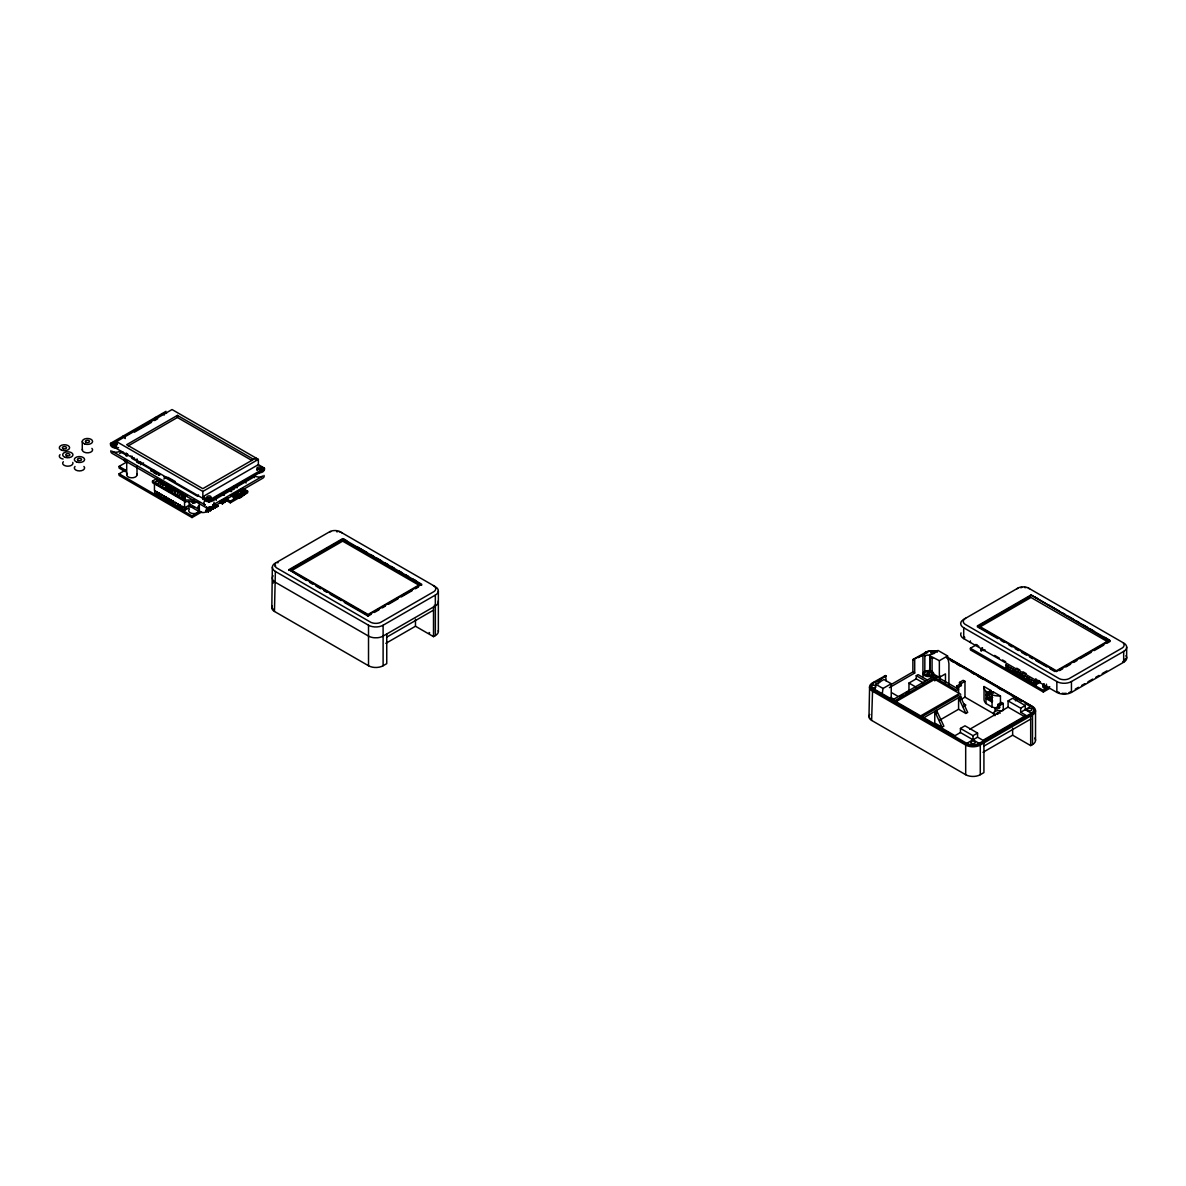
<?xml version="1.0" encoding="UTF-8"?>
<svg xmlns="http://www.w3.org/2000/svg" width="1186" height="1186" viewBox="0 0 1186 1186"><rect width="100%" height="100%" fill="white"/><g stroke="black" fill="none" stroke-linecap="round" stroke-linejoin="round"><path stroke-width="1.5" d="M188.959 505.058L188.959 508.008L184.334 510.41L154.684 493.035M154.684 490.619L154.684 493.302M156.997 491.968L156.537 494.369M159.309 493.302L158.85 495.704M161.637 494.636L161.163 497.038M163.95 495.97L163.49 498.372M166.262 497.305L165.803 499.721M168.575 498.639L168.115 501.055M170.888 499.988L170.428 502.39M173.215 501.322L172.741 503.724M175.528 502.656L175.068 505.058M177.841 503.991L177.381 506.407M180.153 505.325L179.694 507.741M182.481 506.674L182.007 509.076M233.197 497.72C234.354 498.921 237.23 494.251 234.25 497.883C236.281 495.511 229.595 493.391 234.68 496.252L232.13 494.933M239.038 495.007L241.129 496.534L239.913 494.458M939.994 680.986L939.994 675.857M1040.27 682.202L1035.63 684.871L1005.995 667.496M1005.995 665.079L1005.995 667.762M1008.308 666.413L1007.848 668.83M1010.62 667.762L1010.161 670.164M1012.933 669.097L1012.473 671.498M1015.246 670.431L1014.786 672.833M1017.573 671.765L1017.099 674.167M1019.886 673.099L1019.426 675.516M1022.199 674.449L1021.739 676.85M1024.511 675.783L1024.052 678.184M1026.839 677.117L1026.364 679.519M1029.151 678.451L1028.692 680.853M1031.464 679.786L1031.005 682.202M1033.777 681.12L1033.317 683.536M154.328 470.694L154.032 471.657L153.32 470.442L154.328 470.694L152.149 471.094L153.631 470.264L154.328 471.494L153.335 470.412M154.017 471.598L153.32 470.442M127.287 462.555L124.471 460.924L124.293 459.664L124.975 460.524M222.108 493.732L222.864 494.592L222.108 494.206M222.642 495.318L223.546 495.214M271.816 607.751L272.35 567.249M868.982 716.715L869.605 686.279A10.318 5.96 0 0 1 872.54 682.84L885.527 675.56L886.253 681.031M119.623 451.377L126.709 455.365A5.159 2.98 0 0 1 127.391 453.867L127.48 455.973L127.391 453.66M386.755 633.976L386.755 663.641L383.108 665.746A10.318 5.96 0 0 1 368.52 665.746L274.455 611.442L275.374 571.459A10.318 5.96 0 0 1 275.374 563.024M983.92 742.94L983.92 772.605L980.273 774.71A10.318 5.96 0 0 1 965.686 774.71L871.621 720.406L872.54 691.26A10.318 5.96 0 0 1 869.605 687.836L869.516 687.05M240.061 495.748C244.36 496.341 249.268 490.722 241.025 488.973M245.22 493.628C243.664 491.36 241.114 494.325 244.272 494.725L241.025 495.659L239.913 494.77L241.025 495.244M240.758 495.822L240.002 495.481M124.293 459.664L124.782 460.42M168.961 488.202C166.485 487.327 169.642 488.573 168.961 489.862M170.117 501.041L171.303 501.174M173.601 488.202L172.652 487.772M240.106 495.718L239.038 495.333M1126.7 647.185L1126.611 658.808A10.318 5.96 0 0 1 1123.676 662.248L1071.447 692.402A10.318 5.96 0 0 1 1065.502 694.092L1062.804 694.092A10.318 5.96 0 0 1 1056.859 692.402L963.714 638.617A10.318 5.96 0 0 1 961.045 632.864M232.234 488.899C236.874 489.433 230.395 487.387 233.316 489.67L232.278 488.81L233.82 489.24M232.738 494.147C235.124 499.01 241.307 494.918 235.806 493.228L238.46 494.755M874.823 690.415L875.742 684.263L883.941 679.519L891.235 683.729L891.235 698.776M882.117 694.611L883.021 688.473L891.235 683.729M245.25 492.175L240.862 489.744C252.648 490.011 234.398 503.012 238.075 495.274C253.063 484.733 240.877 500.655 237.763 497.942M151.526 471.227L151.971 469.715L150.8 470.382M154.743 473.081L155.188 471.554L153.75 472.428L154.521 472.784M156.359 474C156.107 471.465 159.043 473.407 156.359 474L155.633 473.585L157.545 473.318M158.583 475.304L158.998 473.837M233.331 497.483L234.042 494.992M214.132 498.757L213.954 499.528A5.159 2.98 0 0 1 210.307 501.634L208.973 501.722A5.159 2.98 0 0 1 204.511 497.26M156.537 479.826L156.952 480.701L156.715 479.722M159.043 481.056L158.894 481.62M161.177 482.509L161.578 483.369L161.355 482.405M163.668 483.74L163.535 484.288M165.64 488.706L165.803 485.178M165.921 488.78L165.981 485.074M168.308 486.408L168.708 487.283M170.621 487.742L170.487 488.306M172.756 489.195L173.156 490.055L172.934 489.077M175.246 490.426L175.113 490.974M177.381 491.864L177.796 492.739L177.559 491.76M179.887 493.094L180.287 493.969M181.843 498.076L182.199 494.429L182.614 498.15M184.156 499.41L184.334 495.881M184.438 499.484L184.512 495.763M124.308 459.827L125.197 460.301M235.184 496.119L237.63 496.193L234.561 494.221M236.829 491.671L237.956 491.73L237.067 492.042M237.437 491.73L237.556 492.012M152.445 470.323C150.311 471.45 153.498 470.857 151.941 469.775M153.795 472.354L154.743 472.695C155.247 470.723 156.419 472.547 154.936 472.147L154.017 472.651M155.915 472.443L155.203 471.969M157.501 472.962L155.633 473.155L157.264 473.095M159.739 474.667L158.805 473.911M242.24 489.744C250.365 491.968 236.711 492.412 237.467 496.667M241.025 495.659L239.572 494.814L241.025 495.555M165.388 486.734C168.368 486.408 163.935 486.897 165.447 488.573M170.117 486.556L171.273 486.868M170.117 489.24C172.237 490.826 169.628 486.927 170.072 491.241M174.742 491.908C176.729 493.584 174.564 489.685 174.742 493.569M181.695 495.926C183.815 497.512 181.221 493.613 181.651 497.927M183.919 497.423C186.884 497.097 182.451 497.586 183.963 499.262M1023.726 676.835L1023.948 676.717M159.487 474.4L158.346 475.008M221.085 494.088L216.445 496.771M231.581 495.155L230.662 496.089M982.66 648.134C978.939 648.89 983.431 651.959 984.988 649.839M1044.362 683.996C1040.285 686.397 1048.187 685.552 1046.63 687.598M239.913 494.77L240.995 495.407M231.048 491.701L231.819 490.93M244.627 494.443C241.559 493.85 242.819 491.76 244.968 493.776M981.267 650.491L982.66 649.795M164.335 482.85L163.075 482.717L164.217 482.509M166.648 484.185L165.388 484.051L166.663 484.007M166.648 498.669L165.447 498.713M185.179 509.372L183.963 509.417M1015.631 671.795L1014.43 671.839M1034.162 682.499L1032.962 682.528M1038.803 682.499L1037.587 682.528M234.042 496.83L235.377 497.349M239.468 491.048L238.653 490.544M234.68 493.406L237.941 495.451L239.542 493.999M240.906 493.213L241.825 493.213M241.588 493.346L243.189 492.427L240.832 491.3C249.03 491.805 235.658 500.344 232.767 493.821L237.289 496.771M932.922 672.106A5.159 2.98 0 0 0 929.794 670.713L928.46 670.609A5.159 2.98 0 0 0 923.479 674.36A5.159 2.98 0 0 0 931.04 676.168L932.922 675.086A5.159 2.98 0 0 0 933.441 672.818M153.32 471.213L153.602 470.279M965.597 618.262L964.87 618.736A7.724 4.462 0 0 0 964.87 624.177L1059.454 678.777A7.724 4.462 0 0 0 1068.868 678.777L1122.519 647.808A7.724 4.462 0 0 0 1122.519 642.367L1027.936 587.767A7.724 4.462 0 0 0 1018.537 587.767L963.714 619.359A10.318 5.96 0 0 0 962.824 619.937M124.471 460.924L125.242 460.464M110.491 443.371L116.539 446.855L116.539 441.592L202.85 491.434L202.85 496.697L258.355 464.645L264.478 468.173L264.478 469.864L208.973 501.915L110.491 445.061L110.491 443.371L166.01 411.32M127.539 434.55L130.623 432.757M141.445 426.515L144.544 424.736M147.627 422.942L150.726 421.163M116.539 441.592L172.044 409.541L258.355 459.382L258.355 464.645M134.492 432.149L151.497 422.335M154.58 420.556L157.679 418.762L155.351 417.428L155.351 418.48M253.582 459.353L177.426 415.382L126.65 444.706L202.806 488.662L255.939 457.989L255.939 460.094M128.236 445.892L177.426 417.487L251.995 460.539M119.623 453.482L122.736 451.673M119.089 466.409L125.479 470.101L125.479 471.761L119.089 468.07L119.089 466.409L127.035 461.828M201.605 512.026L192.028 517.556L119.089 475.438L119.089 473.777L125.479 470.101M138.228 463.341L140.734 461.903M140.408 464.719L143.521 462.925M198.092 501.663L185.327 501.663L152.505 482.702L152.505 481.042L157.293 478.284M158.746 479.752L159.354 479.722M163.801 478.996L166.929 477.187M159.665 497.497L158.494 497.497M174.965 489.106L175.81 489.195M161.978 498.832L160.822 498.832M163.712 499.825L163.431 500.329M177.277 493.124C177.811 495.14 178.271 491.034 177.277 494.784M166.025 501.159L165.743 501.678M182.199 494.429L182.614 495.303M171.244 501.189L170.072 501.189M181.873 495.096L182.125 498.135M175.884 506.852L174.713 506.852M202.85 491.434L258.355 459.382M178.196 508.186L177.025 508.186M180.509 509.52L179.338 509.52M170.295 492.264L154.447 483.117L154.447 490.485L184.556 507.875L189.197 505.192M202.85 496.697L208.973 500.225L264.478 468.173M228.379 489.566L228.75 489.358M226.689 490.411L226.763 490.663M214.206 499.943L255.361 476.179A5.159 2.98 0 0 0 262.655 476.179L212.62 505.073A5.159 2.98 0 0 0 213.954 502.197M224.317 495.185L223.591 494.77M119.089 473.777L192.028 515.895L200.019 511.285M206.394 509.268L209.581 507.43M224.732 499.143L224.732 499.81M230.662 495.763L231.463 495.303M227.045 498.476L227.623 497.794M208.262 511.996L208.84 510.988L208.262 511.996L205.593 510.454M211.152 509.639L210.574 510.662L211.152 509.639L208.499 508.112M213.465 508.305L212.887 509.313L213.465 508.305L210.811 506.778M222.998 502.805L222.405 503.828L222.998 502.805L220.329 501.278M225.31 501.47L224.732 502.479L225.31 501.47L222.642 499.943M212.546 505.77L215.793 507.311M222.064 500.27L225.31 501.811M224.376 498.935L227.623 500.477M243.575 491.656L241.425 491.286M215.2 507.979L215.793 506.971L215.2 507.979L212.546 506.452M217.512 506.644L218.105 505.636L217.512 506.644L213.524 504.346M227.045 501.144L227.623 500.136L227.045 501.144L224.376 499.617M232.827 493.598L237.067 495.97M237.511 498.076L237.348 495.6L243.679 492.472M237.912 496.148L243.767 492.798M237.63 496.504L235.984 497.201M238.045 496.415L243.767 493.168L243.456 492.086M227.134 499.306L230.336 501.159L236.637 497.512M244.509 492.976L247.652 491.152L247.652 492.813L230.336 502.82L225.548 500.062M288.969 569.621L342.665 538.622L421.727 584.283L368.045 615.267L288.969 569.621L306.373 580.503M288.969 570.466L342.665 539.467L421.727 585.113M344.325 602.414L368.045 616.112L371.203 614.289M374.361 612.465L379.09 609.737M382.248 607.914L385.406 606.09M388.563 604.267L398.036 598.797M401.209 596.973L412.254 590.584M415.411 588.76L418.569 586.937M275.374 571.459L368.52 625.23A10.318 5.96 0 0 0 383.108 625.23L435.336 595.075A10.318 5.96 0 0 0 436.226 587.248M438.271 600.931L438.271 602.488A10.318 5.96 0 0 1 435.336 605.927L383.108 636.081A10.318 5.96 0 0 1 377.163 637.771L374.465 637.771A10.318 5.96 0 0 1 368.52 636.081L275.374 582.296A10.318 5.96 0 0 1 272.439 578.857L272.439 577.315A10.318 5.96 0 0 1 273.136 575.803M386.755 637.134L433.513 610.138M385.865 643.331L415.471 626.238L433.513 636.645L435.336 635.592A10.318 5.96 0 0 0 438.271 630.611M890.745 684.752L912.879 671.973L912.879 659.549L925.851 652.27A8.762 5.055 0 0 1 937.4 651.826M886.253 675.976L878.04 680.72L879.953 681.831A5.159 2.98 0 0 0 878.441 683.937M912.879 659.549L913.961 660.187L913.961 659.134L922.945 654.791L924.858 655.902A5.159 2.98 0 0 1 928.46 655.057L939.356 660.691L947.555 655.947L948.919 663.582L948.919 685.552M875.12 682.617L881.065 679.178M918.424 657.607L925.851 653.323L925.851 652.27M1031.005 594.957L977.323 625.941L1056.385 671.602L1110.081 640.603L1031.005 594.957L1110.081 641.448L1106.923 643.272M1031.005 595.787L977.323 626.786L997.871 638.661M930.239 654.791L929.631 670.698M889.411 687.628L914.702 673.025L914.702 659.549M923.864 683.225L916.259 678.837L916.259 675.679L918.083 674.626L927.2 679.889M924.813 671.484L924.858 655.902M905.882 693.173L908.965 691.379L908.965 683.047L916.259 678.837M1049.729 688.325L1043.339 692.016L970.4 649.898L970.4 648.238L976.775 644.561M891.976 700.229L934.968 675.62L958.584 689.259L956.761 690.311L934.79 677.621L934.79 680.927M899.7 696.731L902.798 694.952M894.051 701.148L936.614 676.569M895.4 702.038L934.776 679.311L960.764 694.314M947.555 655.947L937.993 650.432L929.78 655.161L929.78 656.747L932.063 658.052L932.063 673.203L939.356 677.414L945.464 673.885L945.464 682.424M956.761 688.206L956.761 686.086L959.504 684.515L959.504 682.41L963.151 680.304L964.974 681.357L964.974 697.146L995.098 714.535M959.504 682.41L961.327 683.462L964.974 681.357M956.761 686.086L958.584 687.139L961.327 685.567L961.327 683.462M920.025 716.255L959.385 693.528M921.685 716.878L958.584 695.574L960.408 696.627L967.702 712.415L965.878 713.468L958.584 709.258L939.727 720.154M922.901 718.286L960.408 696.627L960.408 699.933M1008.663 670.609L1007.492 670.609M961.787 698.984L964.974 697.146M1010.976 671.943L1009.805 671.943M1012.711 672.951L1012.414 673.455M963.151 706.619L965.878 705.047L964.055 703.995M990.873 690.474L984.039 686.531A15.64 9.028 0 0 0 985.981 691.364L987.656 692.342L990.873 690.474L990.873 692.061L993.156 693.365L993.156 691.794L989.939 693.647L989.939 697.338L992.059 698.569M990.873 692.061L988.679 693.321L988.679 695.426L985.981 695.055L987.345 694.27L988.679 695.426M987.345 694.27L987.345 697.709L985.981 698.51L992.059 702.023M989.939 697.338L992.652 697.516M942.055 727.226L934.761 711.437L934.761 723.015L942.055 727.226L943.878 726.173L936.584 710.384L936.584 713.69M1027.18 681.313L1026.023 681.313M1029.507 682.647L1028.336 682.647M1005.758 664.946L1035.867 682.335L1038.951 680.542M995.054 711.63L995.054 708.205L997.797 706.619L997.797 704.514L1001.444 702.409L1003.267 703.461L1003.267 710.488M1109.533 640.069L1056.385 670.757L980.244 626.786L1031.005 597.477L1107.161 641.448M1059.543 670.609L1062.7 668.785M1065.858 666.962L1070.602 664.234M1073.76 662.411L1076.918 660.587M1080.075 658.764L1091.12 652.389M1094.278 650.565L1103.766 645.095M872.407 684.352A8.762 5.055 0 0 0 873.637 690.637L966.783 744.408A8.762 5.055 0 0 0 979.176 744.408L979.176 743.355L960.438 732.533L960.438 728.426L964.989 725.802L977.575 733.067L977.575 737.173L983.001 740.301L1026.112 715.41L1020.686 712.282L1020.686 708.175L1008.1 700.911L1008.1 707.123L969.777 729.242M997.797 704.514L999.62 705.566L1003.267 703.461M1008.1 700.911L1012.666 698.272L1025.238 705.537L1025.238 709.643L1031.405 713.201L1031.405 714.254L979.176 744.408M999.62 705.566L999.62 707.671L996.877 709.258L995.054 708.205M960.438 732.533L954.967 735.691L875.268 689.689M1015.394 700.807L1018.137 699.221L946.413 657.815M1001.725 710.992L1003.549 709.94M970.4 648.238L1043.339 690.356L1049.729 686.664M960.438 728.426L973.009 735.691L977.575 733.067M1020.686 708.175L1025.238 705.537M962.068 620.589A10.318 5.96 0 0 0 963.714 627.779L1056.859 681.55A10.318 5.96 0 0 0 1071.447 681.55L1123.676 651.41A10.318 5.96 0 0 0 1123.676 642.975M977.575 737.173L966.783 743.355L873.637 689.585A8.762 5.055 0 0 1 873.637 682.424M1020.686 712.282L1031.375 706.026L1032.161 706.545A8.762 5.055 0 0 1 1031.405 713.201L979.176 743.355A8.762 5.055 0 0 1 966.783 743.355L966.783 744.408M1075.287 689.14L1078.459 687.302M1081.617 685.478L1084.79 683.655M1087.947 681.817L1092.691 679.089M1095.864 677.25L1099.022 675.427M1102.194 673.604L1106.938 670.861M872.54 691.26L965.686 745.045A10.318 5.96 0 0 0 980.273 745.045L1032.502 714.891A10.318 5.96 0 0 0 1032.502 706.471L947.243 657.252M983.92 746.098L1030.678 719.101M983.031 752.295L1012.636 735.201L1030.678 745.609L1032.502 744.556A10.318 5.96 0 0 0 1034.741 738.063M150.8 470.812L152.697 470.605M152.149 471.094L153.127 471.346L152.445 471.746M238.46 498.076L235.51 496.385L238.075 498.001M164.172 497.497L163.312 497.527M187.329 496.371L186.291 496.267L186.839 495.733M182.703 508.186L181.843 508.216M187.329 508.186L186.484 508.216M232.767 495.214L234.68 496.252M177.574 490.396L177.025 490.915L177.87 490.426M152.505 481.042L185.327 500.003L194.445 500.003M202.762 499.38L202.984 499.395A5.159 2.98 0 0 0 204.318 499.291M245.176 491.79L242.003 490.144M235.362 493.569L238.46 494.962M245.25 492.813L243.382 491.834M1046.675 685.938L1043.828 685.849L1043.369 687.346M245.176 493.287L243.323 492.264M234.413 494.265L237.511 495.852M237.763 495.407L234.665 493.999M232.515 494.755L234.339 495.97M238.178 494.918L235.465 493.465M234.487 494.473L237.348 496.03L234.517 494.354M234.087 496.104L232.308 495.096L234.354 496.252M240.891 488.943L244.953 491.256L241.944 489.507M1035.126 597.121L1038.284 598.945M1049.373 605.349L1058.876 610.834M1062.033 612.658L1065.206 614.481M1068.364 616.305L1073.122 619.048M1076.28 620.886L1079.453 622.709M1082.61 624.533L1087.369 627.275M1090.527 629.114L1093.7 630.937M1104.774 637.327L1107.946 639.165M1001.043 640.484L1004.201 642.308M1008.945 645.051L1012.103 646.874M1015.275 648.698L1018.433 650.521M1021.591 652.359L1026.35 655.087M1029.507 656.911L1032.665 658.749M1035.838 660.572L1046.897 666.962M1050.07 668.785L1054.814 671.528M975.678 644.472L978.835 646.296M994.624 655.413L999.353 658.156M1002.511 659.965L1005.669 661.788M1016.728 668.178L1019.886 670.001M1023.044 671.825L1026.201 673.648M1037.246 680.023L1040.404 681.846M1016.758 672.966L1017.914 672.966L1016.698 672.996M1035.274 683.67L1036.475 683.833L1035.215 683.699M947.733 657.741L1031.375 706.026L1032.161 707.597A8.762 5.055 0 0 1 1033.303 708.739M950.89 660.602L954.033 662.425M957.191 664.249L960.349 666.072M971.393 672.447L974.551 674.271M977.709 676.094L982.453 678.837M998.227 687.939L1001.384 689.763M1012.429 696.138L1015.587 697.961M1018.744 699.784L1021.902 701.608M1025.06 703.431L1029.789 706.159M993.156 691.794L1000.45 696.004L1000.45 704.677M929.78 656.747L932.745 658.452M989.939 693.647L992.059 694.877A15.64 9.028 0 0 0 1000.45 696.004M1008.1 707.123L1024.615 716.655M987.345 696.908L991.822 699.488M959.504 684.515L961.327 685.567M997.797 706.619L999.62 707.671M984.039 686.531L984.039 698.673A15.64 9.028 0 0 0 985.981 703.52L992.059 707.034A15.64 9.028 0 0 0 996.121 707.938M912.879 671.973L914.702 673.025M916.259 675.679L925.377 680.942M908.965 683.047L916.57 687.435M884.43 675.976L885.527 676.613L885.527 675.56M891.976 692.861L898.054 696.375M875.742 684.263L883.021 688.473M890.76 697.427L893.799 699.177M435.336 586.655L339.596 531.447A7.724 4.462 0 0 0 330.182 531.447L276.531 562.416A7.724 4.462 0 0 0 276.531 567.857L371.099 622.457A7.724 4.462 0 0 0 380.513 622.457L434.165 591.473A7.724 4.462 0 0 0 434.165 586.047L433.453 585.573M343.614 538.963L346.772 540.786M357.861 547.191L367.363 552.676M370.521 554.499L373.694 556.338M376.851 558.161L381.61 560.904M384.768 562.727L387.941 564.551M391.098 566.389L394.271 568.213M399.015 570.955L402.187 572.779M405.345 574.617L408.518 576.44M413.262 579.183L416.434 581.007M243.115 481.16L246.139 482.91M242.863 488.395L247.652 491.152M242.181 489.67L245.22 491.404M244.953 494.073L242.522 491.908L243.189 492.427M242.834 493.109L244.642 494.206M434.239 605.29L435.336 605.927M237.763 495.704L236.918 496.045M235.955 495.111L237.067 495.748M233.005 493.999L237.289 496.46L233.034 493.821M235.777 496.222L238.46 497.868M235.569 496.771L237.348 497.794M234.191 496.593L235.465 497.112M230.469 495.036L231.463 495.615M234.235 496.993L235.243 497.571M234.042 497.156L235.05 497.735M125.212 437.501L122.899 436.166L125.212 438.568M222.064 500.952L224.732 502.479M219.751 501.604L222.998 503.487M219.751 502.286L222.405 503.828M167.997 477.365L175.291 481.575M214.859 504.435L218.105 506.303M160.154 474.771L131.854 458.33A5.159 2.98 0 0 0 134.433 457.929M163.801 476.876L197.825 496.415A5.159 2.98 0 0 1 198.507 494.933M209.477 506.674L213.465 508.987M208.899 507.015L212.887 509.313M207.165 508.008L211.152 510.321M206.572 508.349L210.574 510.662M173.467 494.102L184.556 500.507L184.556 507.875M188.885 501.441A5.159 2.98 0 0 0 190.22 504.317L199.337 509.58A5.159 2.98 0 0 1 198.507 505.977M190.22 504.317L190.22 506.422L199.337 511.685A5.159 2.98 0 0 0 206.631 511.685A5.159 2.98 0 0 0 206.631 507.475M309.531 582.326L312.689 584.164M315.861 585.988L320.605 588.73M323.763 590.554L326.921 592.377M330.093 594.201L341.153 600.59M241.959 490.055L244.82 491.716L240.758 488.943M234.457 493.702L237.541 495.585M242.033 490.322L244.894 492.071M234.784 493.317L237.837 495.185M242.389 490.189L245.443 492.071L241.618 489.862L244.272 491.404M232.841 494.873L234.309 495.807M137.027 460.82L137.027 462.318L137.013 458.893M233.242 494.755L234.606 495.852M987.345 697.709L987.79 698.169A16.115 9.31 0 0 0 992.652 700.97M965.878 713.468L958.584 697.679L958.584 709.258M1126.7 658.037L1126.611 657.252A10.318 5.96 0 0 0 1125.914 655.754M1123.676 651.41L1123.676 662.248M1071.447 681.55L1071.447 692.402M1056.859 681.55L1056.859 692.402M1046.452 684.159L1046.452 685.819M1046.378 686.057L1046.378 687.717M1046.111 686.145L1046.111 687.806M1045.83 686.22L1045.83 687.88M1045.518 686.264L1045.518 687.924M1045.207 686.279L1045.207 687.939M1044.896 686.264L1044.896 687.939M1044.584 686.234L1044.584 687.895M1044.288 686.16L1044.288 687.836M1044.006 686.071L1044.006 687.747M1043.828 684.189L1043.769 687.628M1043.413 684.455L1043.547 687.495M1043.265 684.619L1043.235 687.183M1043.339 690.356L1043.339 692.016M1036.09 684.871L1036.09 682.202L1035.63 684.871M1035.867 678.644L1035.867 682.335M1035.526 710.681L1035.526 740.346M1033.777 680.853L1033.777 683.803M1032.502 744.556L1032.502 714.891L1031.405 714.254A8.762 5.055 0 0 0 1033.673 709.361M1031.464 679.519L1031.464 682.469M1030.678 715.944L1030.678 745.609M1029.151 678.184L1029.151 681.12M1026.839 676.85L1026.839 679.786M1024.511 675.516L1024.511 678.451M1022.199 674.167L1022.199 677.117M1019.886 672.833L1019.886 675.783M1017.573 671.498L1017.573 674.449M1015.246 670.164L1015.246 673.099M1012.933 668.83L1012.933 671.765M1012.636 728.13L1012.636 735.201M1010.62 667.496L1010.62 670.431M1008.308 666.147L1008.308 669.097M992.059 694.877L992.059 707.034M987.656 692.342L987.656 696.019M985.981 691.364L985.981 703.52M982.349 648.193L982.349 649.854M982.082 648.282L982.082 649.943M981.815 648.386L981.815 650.047M981.593 648.52L981.593 650.18M981.415 648.668L981.415 650.328M981.267 648.831L981.148 651.203M980.273 745.045L980.273 774.71M973.009 735.691L973.009 739.797M970.4 640.87L970.4 642.53M965.686 745.045L965.686 774.71M964.633 637.045L964.633 638.098A9.028 5.218 0 0 1 963.847 637.579M963.714 627.779L963.714 638.617M960.764 695.9L960.764 699.266M958.584 687.139L958.584 692.565M939.356 660.691L939.356 677.414M932.967 673.87L932.967 677.369M932.7 675.249L932.7 676.717M931.321 676.05L931.321 677.517M930.239 656.54L930.239 672.299M922.945 654.791L922.945 677.547M873.637 689.585L873.637 690.637M438.36 590.865L438.36 631.382M435.336 595.075L435.336 635.592M433.513 606.98L433.513 636.645M415.471 619.166L415.471 626.238M383.108 625.23L383.108 665.746M368.52 625.23L368.52 665.746M368.045 615.267L368.045 616.112M342.665 538.622L342.665 539.467M230.336 501.159L230.336 502.82M216.223 497.171L216.223 500.373M213.465 505.636L212.887 505.977M208.973 500.225L208.973 501.915M206.631 506.748L206.631 511.685M199.337 502.419L199.337 511.685M192.028 515.895L192.028 517.556M185.327 500.003L185.327 501.663M185.016 497.705L185.016 499.38M184.749 497.809L184.749 499.469M184.794 510.41L184.794 507.741L184.334 510.41M182.436 496.474L182.436 498.135M182.481 506.407L182.481 509.343M180.153 505.058L180.153 508.008M177.841 503.724L177.841 506.674M177.426 415.382L177.426 417.487M175.528 502.39L175.528 505.325M174.965 491.775L174.965 493.45M173.215 501.055L173.215 503.991M171.169 489.195L171.273 491.197M170.932 489.092L170.932 490.752M170.888 499.721L170.888 502.656M170.621 489.062L170.621 490.722M170.324 489.106L170.324 490.767M168.857 487.861L168.797 490.011M168.605 487.742L168.605 489.418M168.575 498.372L168.575 501.322M168.308 487.713L168.308 489.388M168.16 486.957L167.952 490.04M167.789 487.891L167.76 489.907M166.544 486.527L166.485 488.676M166.292 486.408L166.218 488.765M166.262 497.038L166.262 499.988M165.996 486.379L165.996 488.039M163.95 495.704L163.95 498.639M161.637 494.369L161.637 497.305M159.309 493.035L159.309 495.97M156.997 491.686L156.997 494.636M137.013 465.979L137.013 474.83M126.709 460.672L126.709 474.83M126.294 453.037L126.294 456.195M82.279 441.444L82.279 449.865M274.455 611.442A9.028 5.218 0 0 1 272.32 606.031M429.703 632.968A3.869 2.239 0 0 1 429.095 632.509M273.373 609.396A3.869 2.239 0 0 1 272.988 608.863M273.373 583.082A3.869 2.239 0 0 1 273.373 580.843M277.746 562.876A3.869 2.239 0 0 1 278.073 562.564M329.738 531.936A10.318 5.96 0 0 1 330.938 531.58M338.84 531.58A10.318 5.96 0 0 1 340.041 531.936M341.168 532.366A10.318 5.96 0 0 1 342.191 532.885M336.572 531.625A1.542 0.889 0 0 1 337.135 531.951M275.226 566.271A1.542 0.889 0 0 1 275.626 565.87M1016.951 588.686A10.318 5.96 0 0 1 1018.077 588.256M1020.568 587.663A10.318 5.96 0 0 1 1021.887 587.515M1024.585 587.515A10.318 5.96 0 0 1 1025.905 587.663M1028.395 588.256A10.318 5.96 0 0 1 1029.522 588.686M1070.543 691.868A9.028 5.218 0 0 1 1068.957 692.594M1066.17 693.276A9.028 5.218 0 0 1 1062.152 693.276M1059.35 692.594A9.028 5.218 0 0 1 1057.779 691.868M1125.351 658.615A9.028 5.218 0 0 1 1124.906 659.757M1123.438 661.284A9.028 5.218 0 0 1 1122.771 661.714M871.621 720.406A9.028 5.218 0 0 1 869.872 714.461M924.769 652.685A10.318 5.96 0 0 1 937.222 651.737M994.965 715.677A5.159 2.98 0 0 1 994.52 711.748A5.159 2.98 0 0 1 1001.192 710.992M997.841 714.343A1.542 0.889 0 0 1 997.663 712.86A1.542 0.889 0 0 1 1000.109 713.335M934.094 653.545A2.253 1.305 0 0 1 930.788 652.76A2.253 1.305 0 0 1 932.967 651.114A2.253 1.305 0 0 1 935.146 652.76M926.726 652.878A8.762 5.055 0 0 1 927.674 652.508M932.063 651.84A8.762 5.055 0 0 1 934.331 652.004M872.97 683.892A8.762 5.055 0 0 1 873.637 683.477M875.846 687.183A2.253 1.305 0 0 1 872.436 687.524A2.253 1.305 0 0 1 872.436 685.523A2.253 1.305 0 0 1 875.846 685.879M871.161 718.82A3.869 2.239 0 0 1 870.539 718.36M63.125 459.026A5.159 2.98 0 0 1 59.997 454.653M118.541 447.641A5.159 2.98 0 0 1 111.499 446.544A5.159 2.98 0 0 1 113.396 442.482M114.345 445.313A1.675 0.964 0 0 1 116.806 444.216M263.989 469.093A5.159 2.98 0 0 1 257.673 472.74M261.587 467.284A5.159 2.98 0 0 1 262.655 467.758M257.555 470.338A1.675 0.964 0 0 1 259.008 468.9A1.675 0.964 0 0 1 260.46 470.338M207.298 498.757A1.675 0.964 0 0 1 208.973 497.779A1.675 0.964 0 0 1 210.648 498.757M161.533 414.685A5.159 2.98 0 0 1 163.431 413.588M164.676 413.291A5.159 2.98 0 0 1 166.01 413.188M199.026 510.632A5.159 2.98 0 0 1 192.532 513.508A5.159 2.98 0 0 1 189.389 509.15M193.867 507.297A5.159 2.98 0 0 1 190.22 506.422M136.835 474.059A5.159 2.98 0 0 1 131.186 477.795A5.159 2.98 0 0 1 127.391 473.347M132.298 456.299A1.675 0.964 0 0 1 130.668 456.047M237.259 487.683A5.159 2.98 0 0 1 234.131 486.29M120.438 450.754A5.159 2.98 0 0 1 112.314 451.377L205.326 505.073A5.159 2.98 0 0 1 204.511 501.47M110.98 450.606A5.159 2.98 0 0 0 112.314 453.482L205.326 507.178A5.159 2.98 0 0 0 212.62 507.178L262.655 478.284A5.159 2.98 0 0 0 263.989 475.408M254.545 477.661A5.159 2.98 0 0 1 253.848 476.179M113.975 445.358A2.061 1.186 0 0 1 114.716 444.113A2.061 1.186 0 0 1 116.999 444.024M257.021 470.175A2.061 1.186 0 0 1 259.008 468.663A2.061 1.186 0 0 1 261.009 470.175M206.972 498.446A2.061 1.186 0 0 1 209.24 497.571A2.061 1.186 0 0 1 211.034 498.757M164.217 415.085A2.061 1.186 0 0 1 164.365 413.751A2.061 1.186 0 0 1 166.544 413.336M116.999 444.409A2.061 1.186 0 0 1 113.9 443.371A2.061 1.186 0 0 1 116.999 442.334M91.915 448.382A5.159 2.98 0 0 1 88.12 452.815A5.159 2.98 0 0 1 82.457 449.094M83.939 466.469A5.159 2.98 0 0 1 79.477 470.931A5.159 2.98 0 0 1 75 466.469M72.791 462.436A5.159 2.98 0 0 1 67.128 466.172A5.159 2.98 0 0 1 63.332 461.725M157.397 481.338L156.122 481.383L157.397 481.338M159.725 482.672L158.435 482.717L159.725 482.672M162.037 481.338L160.762 481.383L162.037 481.338M162.037 484.007L160.762 484.051L162.037 484.007M164.35 485.341L163.075 485.385L164.35 485.341M168.975 485.341L167.7 485.385L168.975 485.341M168.975 499.84L167.7 499.884L168.931 499.855M173.616 490.693L172.341 490.737L173.616 490.693M180.554 492.027L179.279 492.071L180.554 492.027M180.554 494.71L179.279 494.755L180.554 494.71M182.881 493.376L181.606 493.42L182.881 493.376M185.194 494.71L183.919 494.755L185.194 494.71M208.84 508.305L208.262 509.313L208.84 508.305M211.152 506.971L210.574 507.979L211.152 506.971M222.998 500.136L222.405 501.144L222.998 500.136M342.665 541.157L291.889 570.466L368.045 614.437L418.806 585.113L342.665 541.157M151.749 470.308L152.49 470.723L151.719 470.308M156.582 473.081L157.308 473.496L156.552 473.081M245.383 491.686L242.359 489.996L245.383 491.686M927.689 674.048A1.542 0.889 0 0 0 930.002 673.277A1.542 0.889 0 0 0 927.689 672.506A1.542 0.889 0 0 0 927.689 674.048M926.518 675.205A3.869 2.239 0 0 0 932.329 673.277A3.869 2.239 0 0 0 926.518 671.335A3.869 2.239 0 0 0 926.518 675.205M971.378 743.237A2.253 1.305 0 0 0 975.159 742.644A2.253 1.305 0 0 0 972.401 741.057A2.253 1.305 0 0 0 971.378 743.237M1028.484 710.77A2.253 1.305 0 0 0 1031.864 709.628A2.253 1.305 0 0 0 1028.484 708.502A2.253 1.305 0 0 0 1028.484 710.77M61.88 450.295A5.159 2.98 0 0 0 69.618 447.715A5.159 2.98 0 0 0 61.88 445.135A5.159 2.98 0 0 0 61.88 450.295M63.421 448.753A2.061 1.186 0 0 0 66.52 447.715A2.061 1.186 0 0 0 63.421 446.692A2.061 1.186 0 0 0 63.421 448.753M193.021 503.042A1.675 0.964 0 0 0 195.542 502.212A1.675 0.964 0 0 0 193.021 501.367A1.675 0.964 0 0 0 193.021 503.042M207.935 498.105A2.061 1.186 0 0 0 211.034 497.067A2.061 1.186 0 0 0 207.935 496.03A2.061 1.186 0 0 0 207.935 498.105M257.985 469.211A2.061 1.186 0 0 0 261.068 468.173A2.061 1.186 0 0 0 257.985 467.151A2.061 1.186 0 0 0 257.985 469.211M84.858 444.024A5.159 2.98 0 0 0 92.597 441.444A5.159 2.98 0 0 0 84.858 438.864A5.159 2.98 0 0 0 84.858 444.024M86.415 442.467A2.061 1.186 0 0 0 89.499 441.444A2.061 1.186 0 0 0 86.415 440.406A2.061 1.186 0 0 0 86.415 442.467M76.897 462.11A5.159 2.98 0 0 0 84.621 459.531A5.159 2.98 0 0 0 76.897 456.951A5.159 2.98 0 0 0 76.897 462.11M78.439 460.553A2.061 1.186 0 0 0 81.537 459.531A2.061 1.186 0 0 0 78.439 458.493A2.061 1.186 0 0 0 78.439 460.553M65.23 457.366A5.159 2.98 0 0 0 72.969 454.787A5.159 2.98 0 0 0 65.23 452.207A5.159 2.98 0 0 0 65.23 457.366M66.772 455.824A2.061 1.186 0 0 0 69.87 454.787A2.061 1.186 0 0 0 66.772 453.764A2.061 1.186 0 0 0 66.772 455.824"/></g></svg>
